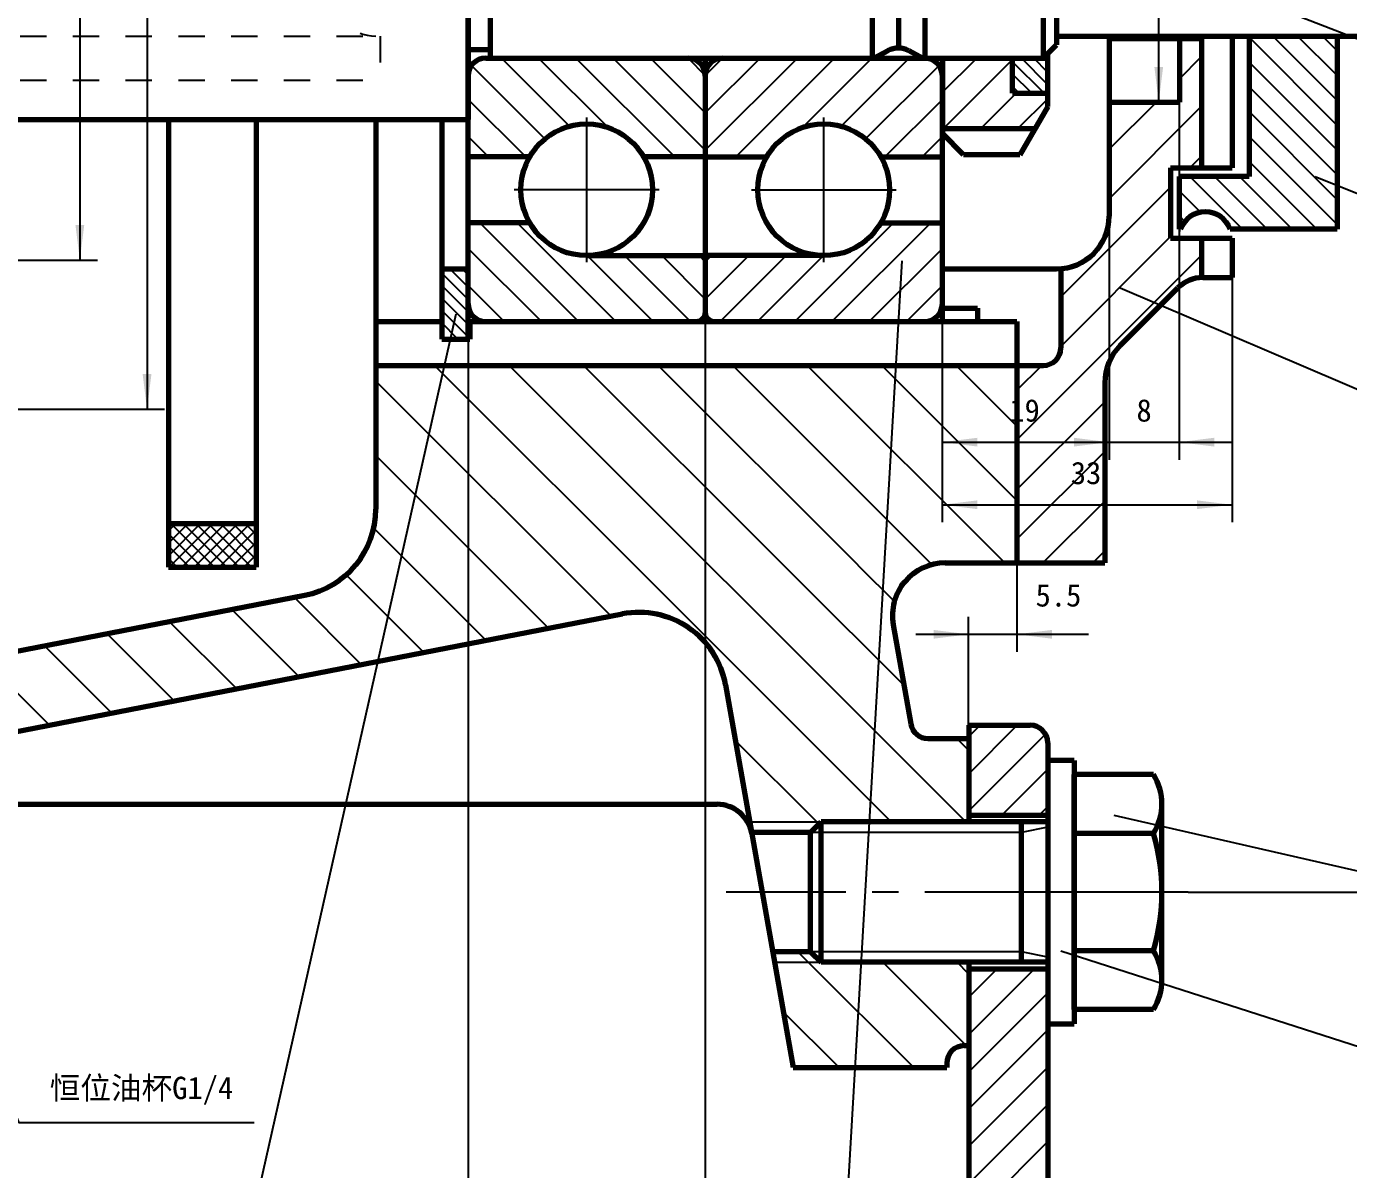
# Model space of a CAD drawing. Header units: millimetres. Extents: x -420 to 420, y -297 to 297.
# Drawn here: x 126.8 to 277.4, y -86.7 to 43.5 of the extents above; entities that cross this region are included whole.
import ezdxf

# ---------------------------------------------------------------- set-up
doc = ezdxf.new("R2010")
doc.units = ezdxf.units.MM
doc.linetypes.add('EB_DASH', pattern=[6, 3, -3])
doc.linetypes.add('EB_DASHDOT', pattern=[39, 30, -3, 3, -3])
for name, color, linetype, lineweight in [('CAXA0', 7, 'Continuous', 70), ('CAXA1', 1, 'EB_DASHDOT', 25), ('CAXA2', 6, 'EB_DASH', 25), ('CAXA3', 7, 'Continuous', 25), ('CAXA4', 3, 'Continuous', 25), ('CAXA5', 4, 'Continuous', 25)]:
    doc.layers.add(name, color=color, linetype=linetype, lineweight=lineweight)
doc.styles.add('UserTxtStyle1', font='')
doc.styles.add('标准', font='', dxfattribs={"width": 0.667})
doc.styles.get('UserTxtStyle1').set_extended_font_data('SimHei')
doc.styles.get('标准').set_extended_font_data('FangSong_GB2312')
doc.dimstyles.new('标准', dxfattribs={"dimtxt": 3.5, "dimasz": 4, "dimexe": 2, "dimexo": 0, "dimtad": 1, "dimdsep": 46, "dimtxsty": '标准', "dimcen": 0, "dimdle": 6, "dimaunit": 1, "dimazin": 2, "dimtfac": 1, "dimtdec": 3, "dimtmove": 0, "dimatfit": 3, "dimfxl": 0, "dimtolj": 1, "dimtzin": 0, "dimarcsym": 0})

# ---------------------------------------------------------------- blocks, each defined once
blk = doc.blocks.new('CAXBLOCK28', base_point=(147.47, -17.89))
at = {"layer": 'CAXA5', "color": 0, "linetype": 'Continuous', "lineweight": 25}
for p, q in [((147.78, 96.88), (143, 101.66)), ((149.19, 96.88), (144.19, 101.88)), ((150.61, 96.88), (145.61, 101.88)), ((152.02, 96.88), (147.02, 101.88)), ((153, 97.32), (148.44, 101.88)), ((153, 98.73), (149.85, 101.88)), ((153, 100.15), (151.27, 101.88)), ((153, 101.56), (152.68, 101.88)), ((146.37, 96.88), (143, 100.25)), ((144.95, 96.88), (143, 98.83)), ((143.54, 96.88), (143, 97.42)), ((148.23, -18.12), (143.23, -13.12)), ((149.64, -18.12), (144.64, -13.12)), ((151.06, -18.12), (146.06, -13.12)), ((152.47, -18.12), (147.47, -13.12)), ((153, -17.23), (148.89, -13.12)), ((153, -15.82), (150.3, -13.12)), ((153, -14.41), (151.71, -13.12)), ((146.81, -18.12), (143, -14.3)), ((145.4, -18.12), (143, -15.72)), ((143.99, -18.12), (143, -17.13))]:
    blk.add_line(p, q, dxfattribs=at)
blk = doc.blocks.new('CAXBLOCK29', base_point=(180.7, -9.94))
at = {"layer": 'CAXA5', "color": 0, "linetype": 'Continuous', "lineweight": 25}
for p, q in [((177.12, 118.45), (174.12, 121.45)), ((177.12, 119.86), (175.11, 121.88)), ((177.12, 121.27), (176.52, 121.88)), ((177.12, 117.03), (174.12, 120.03)), ((177.12, 115.62), (174.12, 118.62)), ((177.12, 114.2), (174.12, 117.2)), ((176.04, 113.88), (174.12, 115.79)), ((174.62, 113.88), (174.12, 114.37)), ((177.12, 12.38), (174.12, 15.38)), ((177.12, 13.79), (175.04, 15.88)), ((177.12, 15.21), (176.45, 15.88)), ((177.12, 10.97), (174.12, 13.97)), ((177.12, 9.55), (174.12, 12.55)), ((177.12, 8.14), (174.12, 11.14)), ((175.97, 7.88), (174.12, 9.72)), ((174.55, 7.88), (174.12, 8.31))]:
    blk.add_line(p, q, dxfattribs=at)
blk = doc.blocks.new('CAXBLOCK31', base_point=(174.26, -17.89))
at = {"layer": 'CAXA5', "color": 0, "linetype": 'Continuous', "lineweight": 25}
for p, q in [((143, 97.74), (147.13, 101.88)), ((143, 99.16), (145.72, 101.88)), ((143, 100.57), (144.31, 101.88)), ((143.55, 96.88), (148.55, 101.88)), ((144.96, 96.88), (149.96, 101.88)), ((146.38, 96.88), (151.38, 101.88)), ((147.79, 96.88), (152.79, 101.88)), ((149.2, 96.88), (153, 100.67)), ((150.62, 96.88), (153, 99.26)), ((152.03, 96.88), (153, 97.84)), ((143, -13.98), (143.86, -13.12)), ((143, -15.39), (145.27, -13.12)), ((143, -16.81), (146.68, -13.12)), ((143.1, -18.12), (148.1, -13.12)), ((144.51, -18.12), (149.51, -13.12)), ((145.93, -18.12), (150.93, -13.12)), ((147.34, -18.12), (152.34, -13.12)), ((148.76, -18.12), (153, -13.88)), ((150.17, -18.12), (153, -15.29)), ((151.58, -18.12), (153, -16.71))]:
    blk.add_line(p, q, dxfattribs=at)
blk = doc.blocks.new('CAXBLOCK32', base_point=(190.62, 9.89))
at = {"layer": 'CAXA0', "color": 0, "linetype": 'Continuous', "lineweight": 25}
for p, q in [((178.45, 21.13), (189.7, 9.88)), ((182.69, 21.13), (193.94, 9.88)), ((177.12, 18.21), (185.46, 9.88)), ((190.68, 17.38), (198.18, 9.88)), ((194.93, 17.38), (202.43, 9.88)), ((199.17, 17.38), (204.12, 12.42)), ((203.41, 17.38), (204.12, 16.67)), ((177.12, 13.97), (181.21, 9.88))]:
    blk.add_line(p, q, dxfattribs=at)
blk = doc.blocks.new('CAXBLOCK33', base_point=(217.62, 39.87))
at = {"layer": 'CAXA0', "color": 0, "linetype": 'Continuous', "lineweight": 25}
for p, q in [((214.61, 39.88), (204.12, 29.39)), ((210.37, 39.88), (204.12, 33.64)), ((206.08, 39.88), (204.13, 37.92)), ((218.85, 39.88), (207.6, 28.63)), ((223.1, 39.88), (215.19, 31.97)), ((227.34, 39.88), (219.58, 32.12)), ((230.75, 39.05), (222.38, 30.68)), ((231.12, 35.18), (224.57, 28.63)), ((231.12, 30.94), (228.82, 28.63))]:
    blk.add_line(p, q, dxfattribs=at)
blk = doc.blocks.new('CAXBLOCK34', base_point=(190.62, 39.87))
at = {"layer": 'CAXA0', "color": 0, "linetype": 'Continuous', "lineweight": 25}
for p, q in [((180.91, 39.88), (188.67, 32.12)), ((185.15, 39.88), (193.06, 31.97)), ((189.4, 39.88), (200.65, 28.63)), ((193.64, 39.88), (204.12, 29.39)), ((197.88, 39.88), (204.12, 33.64)), ((202.17, 39.88), (204.12, 37.92)), ((177.5, 39.05), (185.87, 30.68)), ((177.12, 35.18), (183.68, 28.63)), ((177.12, 30.94), (179.43, 28.63))]:
    blk.add_line(p, q, dxfattribs=at)
blk = doc.blocks.new('CAXBLOCK35', base_point=(217.62, 9.89))
at = {"layer": 'CAXA0', "color": 0, "linetype": 'Continuous', "lineweight": 25}
for p, q in [((225.56, 21.13), (214.31, 9.88)), ((229.8, 21.13), (218.55, 9.88)), ((231.12, 18.21), (222.79, 9.88)), ((209.08, 17.38), (204.12, 12.42)), ((204.84, 17.38), (204.12, 16.67)), ((213.32, 17.38), (205.82, 9.88)), ((217.57, 17.38), (210.07, 9.88)), ((231.12, 13.97), (227.04, 9.88))]:
    blk.add_line(p, q, dxfattribs=at)
blk = doc.blocks.new('CAXBLOCK44', base_point=(217.33, -30.14))
at = {"layer": 'CAXA5', "color": 0, "linetype": 'Continuous', "lineweight": 25}
for p, q in [((200.5, -22.31), (173.31, 4.88)), ((205.18, -18.51), (181.8, 4.88)), ((212.78, -17.62), (190.28, 4.88)), ((221.27, -17.62), (198.77, 4.88)), ((229.75, -17.62), (207.25, 4.88)), ((238.24, -17.62), (215.74, 4.88)), ((239.62, -10.52), (224.22, 4.88)), ((239.62, -2.04), (232.71, 4.88)), ((193.4, -23.69), (166.62, 3.08)), ((186.29, -25.07), (166.62, -5.4)), ((179.19, -26.45), (166.39, -13.65)), ((214.71, -19.55), (212.78, -17.62)), ((221.81, -18.17), (221.27, -17.62)), ((229.94, -17.81), (229.75, -17.62)), ((172.08, -27.83), (163.24, -18.99)), ((207.61, -20.93), (205.18, -18.51)), ((226.76, -31.6), (214.71, -19.55)), ((225.66, -22.02), (221.81, -18.17)), ((233.8, -47.12), (207.61, -20.93)), ((164.98, -29.22), (157.3, -21.54)), ((157.88, -30.6), (150.2, -22.92)), ((150.77, -31.98), (143.09, -24.3)), ((225.31, -47.12), (202.76, -24.57)), ((136.56, -34.74), (128.89, -27.06)), ((143.67, -33.36), (135.99, -25.68)), ((129.46, -36.12), (121.78, -28.44)), ((234.12, -38.96), (232.78, -37.62)), ((216.83, -47.12), (207.55, -37.85))]:
    blk.add_line(p, q, dxfattribs=at)
blk = doc.blocks.new('CAXBLOCK45', base_point=(211.79, -26.1))
at = {"layer": 'CAXA5', "color": 0, "linetype": 'Continuous', "lineweight": 25}
blk.add_line((202.76, -24.57), (200.5, -22.31), dxfattribs=at)
blk = doc.blocks.new('CAXBLOCK46', base_point=(217.82, -65.84))
at = {"layer": 'CAXA5', "color": 0, "linetype": 'Continuous', "lineweight": 25}
for p, q in [((209.54, -48.32), (209.37, -48.15)), ((217.08, -47.37), (216.83, -47.12)), ((227.86, -75.12), (215.86, -63.12)), ((233.84, -72.62), (224.34, -63.12)), ((234.12, -64.42), (232.83, -63.12)), ((219.37, -75.12), (213, -68.75))]:
    blk.add_line(p, q, dxfattribs=at)
blk = doc.blocks.new('CAXBLOCK47', base_point=(214.53, -66.35))
at = {"layer": 'CAXA5', "color": 0, "linetype": 'Continuous', "lineweight": 25}
blk.add_line((215.86, -63.12), (214.66, -61.92), dxfattribs=at)
blk = doc.blocks.new('CAXBLOCK52', base_point=(281.31, -151.26))
at = {"layer": 'CAXA5', "color": 0, "linetype": 'Continuous', "lineweight": 25}
for p, q in [((234.12, -41.65), (239.65, -36.12)), ((234.12, -37.4), (235.41, -36.12)), ((234.12, -45.89), (242.87, -37.14)), ((237.89, -46.37), (243.12, -41.13)), ((242.13, -46.37), (243.12, -45.37)), ((234.12, -71.35), (241.6, -63.87)), ((234.12, -67.1), (237.36, -63.87)), ((234.12, -75.59), (243.12, -66.59)), ((234.12, -79.83), (243.12, -70.83)), ((234.12, -84.07), (243.12, -75.07)), ((234.12, -88.32), (243.12, -79.32)), ((234.12, -92.56), (243.12, -83.56)), ((234.12, -96.8), (243.12, -87.8)), ((234.12, -101.04), (243.12, -92.04)), ((234.12, -105.29), (243.12, -96.29)), ((234.12, -109.53), (243.12, -100.53)), ((234.12, -113.77), (243.12, -104.77)), ((234.12, -118.01), (243.12, -109.01)), ((234.12, -122.26), (243.12, -113.26)), ((234.12, -126.5), (243.12, -117.5)), ((234.12, -130.74), (243.3, -121.57)), ((234.12, -134.99), (244.81, -124.3)), ((238.23, -135.12), (247.47, -125.89)), ((242.47, -135.12), (251.47, -126.12)), ((246.72, -135.12), (255.72, -126.12)), ((250.96, -135.12), (259.96, -126.12)), ((277.87, -129.42), (281.17, -126.12)), ((277.87, -133.66), (285.41, -126.12)), ((280.66, -135.12), (289.66, -126.12)), ((284.9, -135.12), (293.9, -126.12)), ((289.14, -135.12), (297.96, -126.3)), ((293.39, -135.12), (299.12, -129.38)), ((255.2, -135.12), (260.37, -129.95)), ((297.63, -135.12), (299.12, -133.62)), ((259.44, -135.12), (260.37, -134.19))]:
    blk.add_line(p, q, dxfattribs=at)
blk = doc.blocks.new('CAXBLOCK55', base_point=(235.18, 34.44))
at = {"layer": 'CAXA5', "color": 0, "linetype": 'Continuous', "lineweight": 25}
for p, q in [((231.12, 35.96), (235.04, 39.88)), ((231.28, 31.88), (239.12, 39.72)), ((235.53, 31.88), (239.53, 35.88)), ((239.77, 31.88), (243.12, 35.24))]:
    blk.add_line(p, q, dxfattribs=at)
blk = doc.blocks.new('CAXBLOCK56', base_point=(241.25, 91.7))
at = {"layer": 'CAXA5', "color": 0, "linetype": 'Continuous', "lineweight": 25}
for p, q in [((243.12, 90.63), (239.88, 93.88)), ((243.12, 92.04), (241.29, 93.88)), ((243.12, 93.46), (242.7, 93.88)), ((242.46, 89.88), (239.12, 93.22)), ((241.05, 89.88), (239.12, 91.8)), ((239.63, 89.88), (239.12, 90.39)), ((242.72, 35.88), (239.12, 39.48)), ((243.12, 36.89), (240.14, 39.88)), ((243.12, 38.3), (241.55, 39.88)), ((243.12, 39.72), (242.96, 39.88)), ((241.31, 35.88), (239.12, 38.06)), ((239.89, 35.88), (239.12, 36.65))]:
    blk.add_line(p, q, dxfattribs=at)
blk = doc.blocks.new('CAXBLOCK57', base_point=(270.39, 27.57))
at = {"layer": 'CAXA5', "color": 0, "linetype": 'Continuous', "lineweight": 25}
for p, q in [((268.08, 105.28), (263.97, 109.38)), ((268.08, 108.11), (266.8, 109.38)), ((276.08, 108.59), (275.29, 109.38)), ((264.32, 103.38), (260.18, 107.52)), ((268.08, 102.45), (262.68, 107.84)), ((276.08, 105.76), (274.08, 107.76)), ((261.49, 103.38), (258.08, 106.79)), ((258.66, 103.38), (258.08, 103.96)), ((276.08, 102.93), (274.08, 104.93)), ((268.08, 99.62), (266.08, 101.62)), ((276.08, 100.11), (274.08, 102.11)), ((268.08, 96.79), (266.08, 98.79)), ((276.08, 97.28), (274.08, 99.28)), ((276.08, 94.45), (274.08, 96.45)), ((268.58, 93.46), (266.08, 95.96)), ((276.08, 91.62), (273.58, 94.12)), ((268.58, 90.63), (266.08, 93.13)), ((276.08, 88.79), (273.58, 91.29)), ((268.58, 87.81), (266.08, 90.31)), ((266.17, 87.38), (266.08, 87.48)), ((274.66, 87.38), (273.58, 88.46)), ((276.08, 32.22), (266.08, 42.22)), ((276.08, 35.05), (268.75, 42.38)), ((276.08, 37.88), (271.58, 42.38)), ((276.08, 40.71), (274.41, 42.38)), ((276.08, 29.39), (266.08, 39.39)), ((276.08, 26.57), (266.08, 36.57)), ((276.08, 23.74), (266.08, 33.74)), ((276.08, 20.91), (266.08, 30.91)), ((273.78, 20.38), (266.08, 28.08)), ((265.29, 20.38), (259.29, 26.38)), ((268.12, 20.38), (262.12, 26.38)), ((270.95, 20.38), (264.95, 26.38)), ((260.52, 22.33), (258.08, 24.77)), ((258.75, 21.27), (258.08, 21.94))]:
    blk.add_line(p, q, dxfattribs=at)
blk = doc.blocks.new('CAXBLOCK58', base_point=(253.32, 14.84))
at = {"layer": 'CAXA5', "color": 0, "linetype": 'Continuous', "lineweight": 25}
for p, q in [((258.12, 37.51), (260.62, 40.01)), ((250.12, 29.51), (255.5, 34.88)), ((250.12, 23.85), (260.62, 34.35)), ((259.31, 27.38), (260.62, 28.69)), ((244.62, 12.69), (257.12, 25.19)), ((244.62, 7.04), (257.12, 19.54)), ((239.62, -3.62), (260.62, 17.38)), ((239.62, 2.04), (242.47, 4.88)), ((239.62, -9.28), (249.62, 0.72)), ((239.62, -14.93), (249.62, -4.93)), ((242.59, -17.62), (249.62, -10.59)), ((248.25, -17.62), (249.62, -16.25))]:
    blk.add_line(p, q, dxfattribs=at)
blk = doc.blocks.new('*CAXBLOCK117118')
at = {"layer": 'CAXA4', "linetype": 'Continuous', "lineweight": 25}
blk.add_hatch(color=0, dxfattribs=at).paths.add_polyline_path([(255.77, 34.88), (256.27, 38.88), (255.27, 38.88)], flags=0)
at = {"layer": 'CAXA4', "color": 0, "linetype": 'Continuous', "lineweight": 25}
blk.add_line((255.77, 34.88), (255.77, 67.88), dxfattribs=at)
at = {"layer": 'CAXA4', "color": 0, "linetype": 'Continuous', "lineweight": 25, "insert": (250.87, 48.62), "char_height": 2.5547, "attachment_point": 1, "rotation": 90, "style": 'UserTxtStyle1'}
blk.add_mtext('\\fSimHei;φ60H8', dxfattribs=at)
blk = doc.blocks.new('*CAXBLOCK123124')
at = {"layer": 'CAXA4', "linetype": 'Continuous', "lineweight": 25}
for points in [[(231.12, -3.87), (235.12, -4.37), (235.12, -3.37)], [(250.12, -3.87), (246.12, -4.37), (246.12, -3.37)]]:
    blk.add_hatch(color=0, dxfattribs=at).paths.add_polyline_path(points, flags=0)
at = {"layer": 'CAXA4', "color": 0, "linetype": 'Continuous', "lineweight": 25}
for p, q in [((231.12, 28.63), (231.12, -5.87)), ((250.12, 28.88), (250.12, -5.87)), ((231.12, -3.87), (250.12, -3.87))]:
    blk.add_line(p, q, dxfattribs=at)
at = {"layer": 'CAXA4', "color": 0, "linetype": 'Continuous', "lineweight": 25, "insert": (238.75, 1.03), "char_height": 2.5547, "attachment_point": 1, "style": 'UserTxtStyle1'}
blk.add_mtext('\\fSimHei;19', dxfattribs=at)
blk = doc.blocks.new('*CAXBLOCK124125')
at = {"layer": 'CAXA4', "linetype": 'Continuous', "lineweight": 25}
for points in [[(250.12, -3.87), (246.12, -4.37), (246.12, -3.37)], [(258.08, -3.87), (262.08, -4.37), (262.08, -3.37)]]:
    blk.add_hatch(color=0, dxfattribs=at).paths.add_polyline_path(points, flags=0)
at = {"layer": 'CAXA4', "color": 0, "linetype": 'Continuous', "lineweight": 25}
for p, q in [((258.08, 34.88), (258.08, -5.87)), ((244.12, -3.87), (264.08, -3.87))]:
    blk.add_line(p, q, dxfattribs=at)
at = {"layer": 'CAXA4', "color": 0, "linetype": 'Continuous', "lineweight": 25, "insert": (253.23, 1.03), "char_height": 2.555, "attachment_point": 1, "style": 'UserTxtStyle1'}
blk.add_mtext('\\fSimHei;8', dxfattribs=at)
blk = doc.blocks.new('*CAXBLOCK125126')
at = {"layer": 'CAXA4', "linetype": 'Continuous', "lineweight": 25}
for points in [[(231.12, -11), (235.12, -11.5), (235.12, -10.5)], [(264.12, -11), (260.12, -11.5), (260.12, -10.5)]]:
    blk.add_hatch(color=0, dxfattribs=at).paths.add_polyline_path(points, flags=0)
at = {"layer": 'CAXA4', "color": 0, "linetype": 'Continuous', "lineweight": 25}
for p, q in [((231.12, 28.63), (231.12, -13)), ((264.12, 17.13), (264.12, -13)), ((231.12, -11), (264.12, -11))]:
    blk.add_line(p, q, dxfattribs=at)
at = {"layer": 'CAXA4', "color": 0, "linetype": 'Continuous', "lineweight": 25, "insert": (245.75, -6.1), "char_height": 2.5547, "attachment_point": 1, "style": 'UserTxtStyle1'}
blk.add_mtext('\\fSimHei;33', dxfattribs=at)
blk = doc.blocks.new('*CAXBLOCK130131')
at = {"layer": 'CAXA4', "linetype": 'Continuous', "lineweight": 25}
for points in [[(234.12, -25.76), (230.12, -26.26), (230.12, -25.26)], [(239.62, -25.76), (243.62, -26.26), (243.62, -25.26)]]:
    blk.add_hatch(color=0, dxfattribs=at).paths.add_polyline_path(points, flags=0)
at = {"layer": 'CAXA4', "color": 0, "linetype": 'Continuous', "lineweight": 25}
for p, q in [((239.62, -17.62), (239.62, -27.76)), ((234.12, -40.12), (234.12, -23.76)), ((228.12, -25.76), (247.77, -25.76))]:
    blk.add_line(p, q, dxfattribs=at)
at = {"layer": 'CAXA4', "color": 0, "linetype": 'Continuous', "lineweight": 25, "insert": (241.74, -20.04), "char_height": 2.5547, "attachment_point": 1, "style": 'UserTxtStyle1'}
blk.add_mtext('\\fSimHei;5.5', dxfattribs=at)
blk = doc.blocks.new('*CAXBLOCK164165')
at = {"layer": 'CAXA4', "color": 0, "linetype": 'Continuous', "lineweight": 25}
blk.add_line((251.38, 13.71), (374.6, -38.94), dxfattribs=at)
blk = doc.blocks.new('*CAXBLOCK165166')
at = {"layer": 'CAXA4', "color": 0, "linetype": 'Continuous', "lineweight": 25}
for p in [(250.65, -46.37), (399.55, -74.62)]:
    blk.add_line(p, (374.5, -74.62), dxfattribs=at)
at = {"layer": 'CAXA4', "color": 0, "linetype": 'Continuous', "lineweight": 25, "insert": (378.01, -69.37), "char_height": 2.5547, "attachment_point": 1, "style": 'UserTxtStyle1'}
blk.add_mtext('\\fSimHei;螺栓M16×30', dxfattribs=at)
blk = doc.blocks.new('*CAXBLOCK166167')
at = {"layer": 'CAXA4', "color": 0, "linetype": 'Continuous', "lineweight": 25}
for p in [(244.62, -61.81), (392.38, -103.71)]:
    blk.add_line(p, (374.68, -103.71), dxfattribs=at)
at = {"layer": 'CAXA4', "color": 0, "linetype": 'Continuous', "lineweight": 25, "insert": (378.14, -105.46), "char_height": 2.5547, "attachment_point": 1, "style": 'UserTxtStyle1'}
blk.add_mtext('\\fSimHei;GB97-76', dxfattribs=at)
blk = doc.blocks.new('*CAXBLOCK168169')
at = {"layer": 'CAXA4', "linetype": 'Continuous', "lineweight": 25}
for points in [[(-260.88, -157.5), (-256.88, -158), (-256.88, -157)], [(269.12, -157.5), (265.12, -158), (265.12, -157)]]:
    blk.add_hatch(color=0, dxfattribs=at).paths.add_polyline_path(points, flags=0)
at = {"layer": 'CAXA4', "color": 0, "linetype": 'Continuous', "lineweight": 25}
for p, q in [((-260.88, 32.38), (-260.88, -159.5)), ((269.12, -137.91), (269.12, -159.5)), ((-260.88, -157.5), (269.12, -157.5))]:
    blk.add_line(p, q, dxfattribs=at)
at = {"layer": 'CAXA4', "color": 0, "linetype": 'Continuous', "lineweight": 25, "insert": (1.24, -152.6), "char_height": 2.5547, "attachment_point": 1, "style": 'UserTxtStyle1'}
blk.add_mtext('\\fSimHei;530', dxfattribs=at)
blk = doc.blocks.new('CAXBLOCK176')
at = {"color": 0, "attachment_point": 1, "style": 'UserTxtStyle1'}
for s, insert, char_height in [('\\fSimHei;0', (-25.04, -104.56), 1.806), ('\\fSimHei;378', (-32.47, -105.83), 2.5547), ('\\fSimHei;-0.1', (-26.46, -106.71), 1.8065)]:
    blk.add_mtext(s, dxfattribs=dict(at, insert=insert, char_height=char_height))
blk = doc.blocks.new('*CAXBLOCK175176')
at = {"layer": 'CAXA4', "linetype": 'Continuous', "lineweight": 25}
for points in [[(-200.88, -110.68), (-196.88, -111.18), (-196.88, -110.18)], [(177.12, -110.68), (173.12, -111.18), (173.12, -110.18)]]:
    blk.add_hatch(color=0, dxfattribs=at).paths.add_polyline_path(points, flags=0)
at = {"layer": 'CAXA4', "color": 0, "linetype": 'Continuous', "lineweight": 25}
for p, q in [((-200.88, 40.88), (-200.88, -112.68)), ((177.12, 13.23), (177.12, -112.68)), ((-200.88, -110.68), (177.12, -110.68))]:
    blk.add_line(p, q, dxfattribs=at)
blk.add_blockref('CAXBLOCK176', (0, 0), dxfattribs=at)
blk = doc.blocks.new('*CAXBLOCK179180')
at = {"layer": 'CAXA4', "color": 0, "linetype": 'Continuous', "lineweight": 25}
for p in [(86.63, 16.31), (152.77, -81.41)]:
    blk.add_line(p, (125.97, -81.41), dxfattribs=at)
at = {"layer": 'CAXA4', "color": 0, "linetype": 'Continuous', "lineweight": 25, "insert": (129.48, -76.16), "char_height": 2.5547, "attachment_point": 1, "style": 'UserTxtStyle1'}
blk.add_mtext('\\fSimHei;恒位油杯G1/4', dxfattribs=at)
blk = doc.blocks.new('*CAXBLOCK180181')
at = {"layer": 'CAXA4', "color": 0, "linetype": 'Continuous', "lineweight": 25}
for p in [(86.56, -6.06), (146.58, -97.86)]:
    blk.add_line(p, (124.68, -97.86), dxfattribs=at)
at = {"layer": 'CAXA4', "color": 0, "linetype": 'Continuous', "lineweight": 25, "insert": (128.24, -99.61), "char_height": 2.5547, "attachment_point": 1, "style": 'UserTxtStyle1'}
blk.add_mtext('\\fSimHei;NB21.4-85', dxfattribs=at)
blk = doc.blocks.new('*CAXBLOCK182183')
at = {"layer": 'CAXA4', "color": 0, "linetype": 'Continuous', "lineweight": 25}
for p in [(29.02, 11.88), (129.3, -195.53)]:
    blk.add_line(p, (109.5, -195.53), dxfattribs=at)
at = {"layer": 'CAXA4', "color": 0, "linetype": 'Continuous', "lineweight": 25, "insert": (113.01, -197.28), "char_height": 2.5547, "attachment_point": 1, "style": 'UserTxtStyle1'}
blk.add_mtext('\\fSimHei;GB893-76', dxfattribs=at)
blk = doc.blocks.new('*CAXBLOCK183184')
at = {"layer": 'CAXA4', "color": 0, "linetype": 'Continuous', "lineweight": 25}
for p in [(226.5, 16.79), (173.75, -195.64)]:
    blk.add_line(p, (214.2, -195.64), dxfattribs=at)
at = {"layer": 'CAXA4', "color": 0, "linetype": 'Continuous', "lineweight": 25, "insert": (174.45, -190.39), "char_height": 2.5547, "attachment_point": 1, "style": 'UserTxtStyle1'}
blk.add_mtext('\\fSimHei;向心推力球轴承66310', dxfattribs=at)
blk = doc.blocks.new('*CAXBLOCK184185')
at = {"layer": 'CAXA4', "color": 0, "linetype": 'Continuous', "lineweight": 25}
blk.add_line((175.72, 10.7), (129.3, -195.52), dxfattribs=at)
blk = doc.blocks.new('*CAXBLOCK185186')
at = {"layer": 'CAXA4', "color": 0, "linetype": 'Continuous', "lineweight": 25}
blk.add_line((235.12, 58.88), (374.63, 4.71), dxfattribs=at)
blk = doc.blocks.new('*CAXBLOCK186187')
at = {"layer": 'CAXA4', "color": 0, "linetype": 'Continuous', "lineweight": 25}
for p in [(273.58, 26.38), (404.81, -13.85)]:
    blk.add_line(p, (374.51, -13.85), dxfattribs=at)
at = {"layer": 'CAXA4', "color": 0, "linetype": 'Continuous', "lineweight": 25, "insert": (378.25, -15.6), "char_height": 2.5547, "attachment_point": 1, "style": 'UserTxtStyle1'}
blk.add_mtext('\\fSimHei;4-104 063 129', dxfattribs=at)
blk = doc.blocks.new('*CAXBLOCK188189')
at = {"layer": 'CAXA4', "linetype": 'Continuous', "lineweight": 25}
for points in [[(342.96, 64.88), (342.46, 60.88), (343.46, 60.88)], [(342.96, -55.12), (342.46, -51.12), (343.46, -51.12)]]:
    blk.add_hatch(color=0, dxfattribs=at).paths.add_polyline_path(points, flags=0)
at = {"layer": 'CAXA4', "color": 0, "linetype": 'Continuous', "lineweight": 25}
for p, q in [((342.96, 64.88), (342.96, -55.12)), ((259.12, -55.12), (344.96, -55.12))]:
    blk.add_line(p, q, dxfattribs=at)
at = {"layer": 'CAXA4', "color": 0, "linetype": 'Continuous', "lineweight": 25, "insert": (338.06, 2), "char_height": 2.5547, "attachment_point": 1, "rotation": 90, "style": 'UserTxtStyle1'}
blk.add_mtext('\\fSimHei;120', dxfattribs=at)
blk = doc.blocks.new('*CAXBLOCK205206')
at = {"layer": 'CAXA4', "linetype": 'Continuous', "lineweight": 25}
for points in [[(14.12, -137.89), (18.12, -138.39), (18.12, -137.39)], [(204.12, -137.89), (200.12, -138.39), (200.12, -137.39)]]:
    blk.add_hatch(color=0, dxfattribs=at).paths.add_polyline_path(points, flags=0)
at = {"layer": 'CAXA4', "color": 0, "linetype": 'Continuous', "lineweight": 25}
for p, q in [((204.12, 15.88), (204.12, -139.89)), ((14.12, 14.48), (14.12, -139.89)), ((14.12, -137.89), (204.12, -137.89))]:
    blk.add_line(p, q, dxfattribs=at)
at = {"layer": 'CAXA4', "color": 0, "linetype": 'Continuous', "lineweight": 25, "insert": (106.24, -132.99), "char_height": 2.5547, "attachment_point": 1, "style": 'UserTxtStyle1'}
blk.add_mtext('\\fSimHei;190', dxfattribs=at)
blk = doc.blocks.new('*CAXBLOCK207208')
at = {"layer": 'CAXA4', "linetype": 'Continuous', "lineweight": 25}
for points in [[(140.56, 64.95), (140.06, 60.95), (141.06, 60.95)], [(140.56, -0.12), (140.06, 3.88), (141.06, 3.88)]]:
    blk.add_hatch(color=0, dxfattribs=at).paths.add_polyline_path(points, flags=0)
at = {"layer": 'CAXA4', "color": 0, "linetype": 'Continuous', "lineweight": 25}
for p, q in [((128.18, 64.95), (142.56, 64.95)), ((140.56, 64.95), (140.56, -0.12)), ((98.18, -0.12), (142.56, -0.12))]:
    blk.add_line(p, q, dxfattribs=at)
at = {"layer": 'CAXA4', "color": 0, "linetype": 'Continuous', "lineweight": 25, "insert": (135.87, 50.5), "char_height": 2.5547, "attachment_point": 1, "rotation": 90, "style": 'UserTxtStyle1'}
blk.add_mtext('\\fSimHei;65', dxfattribs=at)
blk = doc.blocks.new('CAXBLOCK209')
at = {"color": 0, "attachment_point": 1, "rotation": 90, "style": 'UserTxtStyle1'}
for s, insert, char_height in [('\\fSimHei;-0.5', (128.53, 53.09), 1.8065), ('\\fSimHei;0', (126.38, 54.51), 1.806), ('\\fSimHei;48', (127.65, 49.08), 2.5547)]:
    blk.add_mtext(s, dxfattribs=dict(at, insert=insert, char_height=char_height))
blk = doc.blocks.new('*CAXBLOCK208209')
at = {"layer": 'CAXA4', "linetype": 'Continuous', "lineweight": 25}
for points in [[(132.91, 64.95), (132.41, 60.95), (133.41, 60.95)], [(132.91, 16.88), (132.41, 20.88), (133.41, 20.88)]]:
    blk.add_hatch(color=0, dxfattribs=at).paths.add_polyline_path(points, flags=0)
at = {"layer": 'CAXA4', "color": 0, "linetype": 'Continuous', "lineweight": 25}
for p, q in [((128.18, 64.95), (134.91, 64.95)), ((132.91, 64.95), (132.91, 16.88)), ((102.37, 16.88), (134.91, 16.88))]:
    blk.add_line(p, q, dxfattribs=at)
blk.add_blockref('CAXBLOCK209', (0, 0), dxfattribs=at)

msp = doc.modelspace()

# ---------------------------------------------------------------- linework, layer by layer
at = {"layer": 'CAXA0'}
for p, q in [((177.125, 64.879), (177.125, 32.879)), ((179.625, 64.879), (179.625, 39.879)), ((223.125, 64.879), (223.125, 39.879)), ((226.125, 64.879), (226.125, 41.029)), ((229.125, 64.879), (229.125, 39.879)), ((242.625, 64.879), (242.625, 39.879)), ((244.125, 64.879), (244.125, 41.379)), ((244.125, 42.379), (278.689, 42.379)), ((250.125, 42.379), (250.125, 21.879)), ((260.625, 42.379), (260.625, 27.379)), ((264.125, 42.379), (264.125, 27.379)), ((266.076, 42.379), (266.076, 26.379)), ((276.076, 42.379), (276.076, 20.379)), ((177.125, 40.879), (179.625, 40.879)), ((223.338, 39.879), (224.951, 40.736)), ((227.298, 40.736), (228.911, 39.879)), ((242.625, 39.879), (244.125, 41.379)), ((250.125, 42.129), (260.625, 42.129)), ((258.125, 42.129), (258.125, 34.879)), ((179.125, 39.879), (229.125, 39.879)), ((228.911, 39.879), (243.125, 39.879)), ((231.125, 39.879), (231.125, 31.279)), ((239.125, 35.879), (239.125, 39.879)), ((243.125, 34.379), (243.125, 40.379)), ((239.125, 35.879), (243.125, 35.879)), ((250.125, 34.879), (258.125, 34.879)), ((243.125, 34.379), (239.949, 28.879)), ((27.625, 32.879), (177.125, 32.879)), ((142.998, 32.879), (142.998, -18.121)), ((152.998, 32.879), (152.998, -18.121)), ((166.625, 32.879), (166.625, -11.484)), ((174.125, 32.879), (174.125, 7.879)), ((231.125, 31.879), (241.681, 31.879)), ((233.525, 28.879), (231.125, 31.279)), ((239.949, 28.879), (233.525, 28.879)), ((257.125, 27.379), (257.125, 19.379)), ((257.125, 27.379), (264.125, 27.379)), ((266.076, 26.379), (258.076, 26.379)), ((258.076, 26.379), (258.076, 20.379)), ((258.247, 20.379), (258.076, 20.379)), ((276.076, 20.379), (263.904, 20.379)), ((257.125, 19.379), (264.125, 19.379)), ((260.625, 19.379), (260.625, 14.876)), ((264.125, 19.379), (264.125, 14.879)), ((190.625, 17.379), (204.125, 17.379)), ((217.625, 17.379), (204.125, 17.379)), ((174.125, 15.879), (177.125, 15.879)), ((231.125, 15.879), (244.125, 15.879)), ((244.625, 15.9), (244.625, 6.879)), ((251.382, 7.136), (257.953, 13.707)), ((260.782, 14.879), (264.125, 14.879)), ((231.061, 11.379), (235.125, 11.379)), ((235.125, 11.379), (235.125, 9.879)), ((166.625, 9.879), (174.125, 9.879)), ((177.125, 9.879), (201.187, 9.879)), ((177.325, 9.879), (177.325, 7.879)), ((201.187, 9.879), (239.625, 9.879)), ((239.625, 9.879), (239.625, -17.621)), ((174.125, 7.879), (177.325, 7.879)), ((166.625, 4.879), (242.625, 4.879)), ((249.625, 2.893), (249.625, -17.621)), ((142.998, -13.121), (152.998, -13.121)), ((231.445, -17.621), (231.812, -17.621)), ((231.812, -17.621), (249.625, -17.621)), ((142.998, -18.121), (152.998, -18.121)), ((42.072, -43.938), (158.533, -21.3)), ((50.378, -51.491), (194.715, -23.435)), ((225.536, -24.663), (227.53, -35.969)), ((206.437, -31.522), (214.125, -75.121)), ((234.125, -36.121), (241.125, -36.121)), ((234.125, -36.121), (234.125, -47.121)), ((229.499, -37.621), (234.125, -37.621)), ((243.125, -38.121), (243.125, -120.121)), ((246.125, -40.121), (243.125, -40.121)), ((243.125, -40.121), (243.125, -70.121)), ((246.125, -40.121), (246.125, -70.121)), ((246.125, -68.496), (246.125, -41.746)), ((255.174, -41.746), (246.125, -41.746)), ((84.125, -45.121), (205.478, -45.121)), ((256.125, -65.153), (256.125, -45.09)), ((234.125, -46.371), (243.125, -46.371)), ((216.125, -48.321), (217.325, -47.121)), ((217.325, -63.121), (217.325, -47.121)), ((243.125, -47.121), (217.325, -47.121)), ((240.125, -63.121), (240.125, -47.121)), ((246.125, -63.121), (246.125, -47.121)), ((216.125, -48.321), (209.398, -48.321)), ((216.125, -61.921), (216.125, -48.321)), ((255.174, -48.434), (246.125, -48.434)), ((216.125, -61.921), (211.797, -61.921)), ((216.125, -61.921), (217.325, -63.121)), ((243.125, -63.121), (217.325, -63.121)), ((234.125, -63.121), (234.125, -135.121)), ((255.174, -61.809), (246.125, -61.809)), ((234.125, -63.871), (243.125, -63.871)), ((255.174, -68.496), (246.125, -68.496)), ((243.125, -70.121), (246.125, -70.121)), ((233.625, -72.621), (234.125, -72.621)), ((214.125, -75.121), (231.625, -75.121)), ((231.625, -74.621), (231.625, -75.121))]:
    msp.add_line(p, q, dxfattribs=at)
for centre, radius, start, end in [((226.125, 38.529), 2.5, 61.99999, 118), ((244.125, 21.879), 6, 270, 360), ((261.076, 19.379), 3, 19.47122, 160.52878), ((260.782, 10.879), 4, 90, 135), ((242.625, 6.879), 2, 270, 360), ((255.625, 2.893), 6, 135, 180), ((156.625, -11.484), 10, 281, 0), ((231.445, -23.621), 6, 90, 190), ((196.589, -33.258), 10, 10, 101), ((229.499, -35.621), 2, 190, 270), ((241.125, -38.121), 2, 0, 90), ((249.768, -45.09), 6.356, 328.26171, 31.73829), ((205.478, -49.121), 4, 10, 90), ((232.125, -55.121), 24, 343.8206, 16.1794), ((249.768, -65.153), 6.356, 328.26171, 31.73829), ((233.625, -74.621), 2, 90, 180)]:
    msp.add_arc(centre, radius, start, end, dxfattribs=at)
at = {"layer": 'CAXA1', "linetype": 'EB_DASHDOT', "lineweight": 25}
for p, q in [((190.625, 16.629), (190.625, 33.129)), ((217.625, 16.629), (217.625, 33.129)), ((198.875, 24.879), (182.375, 24.879)), ((209.375, 24.879), (225.875, 24.879)), ((259.125, -55.121), (206.507, -55.121))]:
    msp.add_line(p, q, dxfattribs=at)
at = {"layer": 'CAXA2', "linetype": 'EB_DASH', "lineweight": 25}
for p, q in [((108.125, 42.379), (167.125, 42.379)), ((167.125, 42.4), (167.125, 37.379)), ((108.125, 37.379), (167.125, 37.379))]:
    msp.add_line(p, q, dxfattribs=at)
msp.add_arc((166.625, 47.379), 5, 180, 270, dxfattribs=at)
at = {"layer": 'CAXA3', "linetype": 'Continuous', "lineweight": 70}
for p, q in [((177.125, 7.879), (177.125, 121.879)), ((204.125, 39.879), (204.125, 10.879)), ((231.125, 9.879), (231.125, 39.879)), ((184.129, 28.629), (177.125, 28.629)), ((204.125, 28.629), (197.12, 28.629)), ((204.125, 28.629), (211.129, 28.629)), ((224.12, 28.629), (231.125, 28.629)), ((184.129, 21.129), (177.125, 21.129)), ((224.12, 21.129), (231.125, 21.129))]:
    msp.add_line(p, q, dxfattribs=at)
at = {"layer": 'CAXA3'}
for p, q in [((209.187, -47.121), (217.325, -47.121)), ((243.125, -47.721), (240.125, -48.321)), ((240.125, -48.321), (216.125, -48.321)), ((212.009, -63.121), (217.325, -63.121)), ((240.125, -61.921), (216.125, -61.921)), ((243.125, -62.521), (240.125, -61.921))]:
    msp.add_line(p, q, dxfattribs=at)
at = {"layer": 'CAXA3', "linetype": 'Continuous', "lineweight": 70}
for centre in [(190.625, 24.879), (217.625, 24.879)]:
    msp.add_circle(centre, 7.5, dxfattribs=at)
for centre, radius, start, end in [((179.125, 37.879), 2, 90, 180), ((202.125, 37.879), 2, 0, 90), ((206.125, 37.879), 2, 90, 180), ((229.125, 37.879), 2, 0, 90), ((179.125, 11.879), 2, 180, 270), ((203.125, 10.879), 1, 270, 360), ((205.125, 10.879), 1, 180, 270), ((229.125, 11.879), 2, 270, 360)]:
    msp.add_arc(centre, radius, start, end, dxfattribs=at)

# ---------------------------------------------------------------- block references
at = {"layer": 'CAXA4', "linetype": 'Continuous', "lineweight": 25}
for name in ['*CAXBLOCK117118', '*CAXBLOCK185186', '*CAXBLOCK186187', '*CAXBLOCK183184', '*CAXBLOCK179180', '*CAXBLOCK164165', '*CAXBLOCK182183', '*CAXBLOCK184185', '*CAXBLOCK180181', '*CAXBLOCK165166', '*CAXBLOCK166167']:
    msp.add_blockref(name, (0, 0), dxfattribs=at)
at = {"layer": 'CAXA5'}
for name, p in [('CAXBLOCK29', (180.699, -9.939)), ('CAXBLOCK57', (270.394, 27.574)), ('CAXBLOCK28', (147.471, -17.885)), ('CAXBLOCK31', (174.259, -17.885)), ('CAXBLOCK56', (241.248, 91.696)), ('CAXBLOCK34', (190.625, 39.869)), ('CAXBLOCK33', (217.625, 39.869)), ('CAXBLOCK55', (235.182, 34.443)), ('CAXBLOCK58', (253.315, 14.842)), ('CAXBLOCK32', (190.625, 9.889)), ('CAXBLOCK35', (217.625, 9.889)), ('CAXBLOCK44', (217.329, -30.142)), ('CAXBLOCK45', (211.79, -26.1)), ('CAXBLOCK52', (281.315, -151.256)), ('CAXBLOCK46', (217.822, -65.841)), ('CAXBLOCK47', (214.53, -66.349))]:
    msp.add_blockref(name, p, dxfattribs=at)

# ---------------------------------------------------------------- dimensions: what is measured, and where the dimension line sits
at = {"layer": 'CAXA4', "linetype": 'Continuous', "lineweight": 25}
for base, p1, p2, text, picture, middle in [((140.56, 13.617), (128.179, 64.952), (98.176, -0.121), '\\fFangSong_GB2312;65', '*CAXBLOCK207208', (137.625, 52.379)), ((132.91, 35.941), (128.179, 64.952), (102.375, 16.879), '\\fFangSong_GB2312;48\\S0^ -0.5;', '*CAXBLOCK208209', (128.766, 53.961)), ((342.956, -3.871), (370.357, 64.879), (259.125, -55.121), '\\fFangSong_GB2312;120', '*CAXBLOCK188189', (339.806, 4.879))]:
    dim = msp.add_linear_dim(base=base, p1=p1, p2=p2, angle=90, text=text, dimstyle='标准', dxfattribs=at)
    dim.commit()
    dim.dimension.update_dxf_attribs({"geometry": picture, "text_midpoint": middle})
for base, p1, p2, text, picture, middle in [((-153.581, -110.685), (-200.875, 40.879), (177.125, 13.232), '\\fFangSong_GB2312;378\\S0^ -0.1;', '*CAXBLOCK175176', (-26.591, -106.945)), ((258.076, -3.871), (250.125, 28.879), (258.076, 34.879), '\\fFangSong_GB2312;8', '*CAXBLOCK124125', (254.1, -0.721)), ((12.125, -157.499), (-260.875, 32.379), (269.125, -137.914), '\\fFangSong_GB2312;530', '*CAXBLOCK168169', (4.125, -154.349)), ((244.625, -3.871), (231.125, 28.629), (250.125, 28.879), '\\fFangSong_GB2312;19', '*CAXBLOCK123124', (240.625, -0.721)), ((254.125, -11.002), (231.125, 28.629), (264.125, 17.127), '\\fFangSong_GB2312;33', '*CAXBLOCK125126', (247.625, -7.852)), ((50.968, -137.892), (14.125, 14.477), (204.125, 15.879), '\\fFangSong_GB2312;190', '*CAXBLOCK205206', (109.125, -134.742)), ((235.828, -25.755), (234.125, -40.121), (239.625, -17.621), '\\fFangSong_GB2312;5.5', '*CAXBLOCK130131', (244.625, -21.792))]:
    dim = msp.add_linear_dim(base=base, p1=p1, p2=p2, text=text, dimstyle='标准', dxfattribs=at)
    dim.commit()
    dim.dimension.update_dxf_attribs({"geometry": picture, "text_midpoint": middle})

doc.saveas('drawing.dxf')
